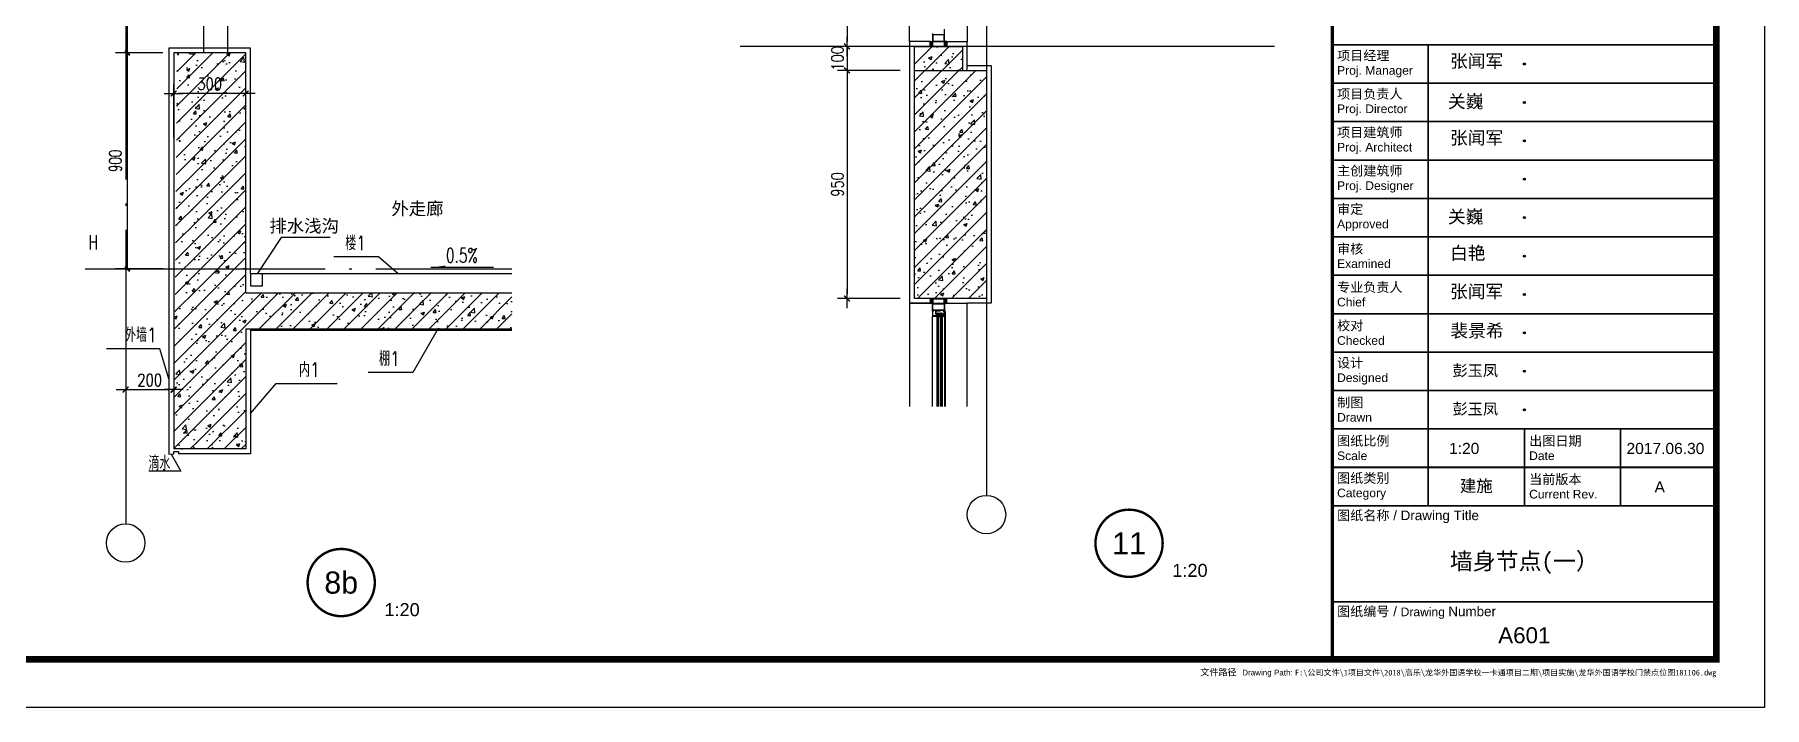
# Model space of a CAD drawing. Extents: x 447078 to 1776277, y 243534 to 519428.
# Drawn here: x 528609 to 535815, y 300939 to 303742 of the extents above; entities that cross this region are included whole.
import ezdxf
from ezdxf.enums import TextEntityAlignment as Align

# ---------------------------------------------------------------- set-up
doc = ezdxf.new("R2010")
doc.units = 0
doc.header["$LTSCALE"] = 1000
doc.header["$MEASUREMENT"] = 0
doc.linetypes.add('$2$CCDID0GLB00001', pattern=[30, 26.5, -1.5, 0.5, -1.5])
doc.linetypes.add('DOTE', pattern=[2.42, 2, -0.2, 0.02, -0.2])
doc.layers.get('Defpoints').update_dxf_attribs({"color": 2, "lineweight": 15})
for name, color, linetype in [('$0$G-ANNO-TEXT', 33, 'Continuous'), ('$2$G-GRID', 1, '$2$CCDID0GLB00001'), ('A-HRAL', 104, 'Continuous'), ('A-SURF', 6, 'Continuous'), ('A-WALL', 140, 'Continuous'), ('A-WALL-HATH', 8, 'Continuous'), ('AXIS_TEXT', 7, 'Continuous'), ('DIM_IDEN', 3, 'Continuous'), ('DIM_SYMB', 3, 'Continuous'), ('DOTE', 10, 'DOTE'), ('G-0-XREF', 2, 'Continuous'), ('G-GRID-DIMS', 123, 'Continuous'), ('PUB_DIM', 3, 'Continuous'), ('PUB_TEXT', 7, 'Continuous'), ('图框CCDI_B0GA1+0.00$0$G-ANNO-TEXT', 33, 'Continuous'), ('图框CCDI_B0GA1+0.00$0$G-BORD', 3, 'Continuous'), ('节点大样$0$ANNO-TEXT', 33, 'Continuous'), ('节点大样$0$ELEV-THIN', 252, 'Continuous')]:
    doc.layers.add(name, color=color, linetype=linetype)
doc.styles.add('$0$CCDI_T_G01', font='')
doc.styles.add('$0$CCDI_T_G03', font='')
doc.styles.add('_TCH_DIM', font='SIMPLEX', dxfattribs={"bigfont": 'GBCBIG'})
doc.styles.add('_TCH_DIM_T3', font='SIMPLEX', dxfattribs={"width": 0.705882, "bigfont": 'GBCBIG'})
doc.styles.add('C-D_T0G_01', font='')
doc.styles.add('CCDI_T_G01', font='')
doc.styles.add('CCDI_T_G02', font='simplex.shx', dxfattribs={"width": 0.8, "bigfont": 'zjdz.shx'})
doc.styles.add('CCDI_T_G02_T3', font='simplex.shx', dxfattribs={"width": 0.8, "bigfont": 'zjdz.shx'})
doc.styles.add('COMPLEX', font='COMPLEX')
doc.styles.get("Standard").update_dxf_attribs({"font": 'simsun.ttc'})
doc.styles.add('图框CCDI_B0GA1+0.00$0$CCDI_T_G01', font='arial.ttf')
doc.styles.add('节点大样$0$CCDI-TOG-02', font='simplex.shx', dxfattribs={"width": 0.8, "bigfont": 'zjdz.shx'})
doc.styles.get('$0$CCDI_T_G01').set_extended_font_data('Arial')
doc.styles.get('$0$CCDI_T_G03').set_extended_font_data('SimHei')
doc.styles.get('C-D_T0G_01').set_extended_font_data('Arial')
doc.styles.get('CCDI_T_G01').set_extended_font_data('Arial')
doc.dimstyles.new('_TCH_ARCH&&20', dxfattribs={"dimtxt": 51, "dimasz": 20, "dimexe": 50, "dimexo": 60, "dimgap": 24.5, "dimtad": 1, "dimdec": 0, "dimzin": 0, "dimdsep": 46, "dimtxsty": '_TCH_DIM_T3', "dimblk": 'ARCHTICK', "dimcen": 0.09, "dimclrt": 7, "dimazin": 2, "dimtfac": 1, "dimtdec": 0, "dimtix": 1, "dimtmove": 2, "dimatfit": 3, "dimfxl": 1, "dimtolj": 1, "dimtzin": 0, "dimarcsym": 0})
doc.dimstyles.new('CCDI_DIMN_20$0', dxfattribs={"dimscale": 0.2, "dimtxt": 250, "dimasz": 100, "dimexe": 200, "dimexo": 300, "dimgap": 75, "dimtad": 1, "dimdec": 0, "dimzin": 0, "dimdsep": 46, "dimtxsty": 'CCDI_T_G02', "dimblk": 'TICK-3', "dimcen": 0, "dimclrd": 256, "dimclre": 256, "dimclrt": 7, "dimazin": 0, "dimtfac": 0.5, "dimtdec": 0, "dimtix": 1, "dimtmove": 2, "dimatfit": 0, "dimldrblk": 'TICK-arow', "dimfxl": 200, "dimtvp": 1, "dimtolj": 1, "dimtzin": 0, "dimlwd": -1, "dimlwe": -1, "dimarcsym": 0})
doc.dimstyles.new('CCDI_DIMN_20$0$TCH&&150', dxfattribs={"dimtxt": 50, "dimasz": 20, "dimexe": 40, "dimexo": 60, "dimgap": 15, "dimtad": 1, "dimdec": 0, "dimzin": 0, "dimdsep": 46, "dimtxsty": 'CCDI_T_G02_T3', "dimblk": 'TICK-3', "dimcen": 0, "dimclrd": 256, "dimclre": 256, "dimclrt": 7, "dimazin": 0, "dimtfac": 0.5, "dimtdec": 0, "dimtix": 1, "dimtmove": 2, "dimatfit": 0, "dimldrblk": 'TICK-arow', "dimfxl": 200, "dimtvp": 1, "dimtolj": 1, "dimtzin": 0, "dimlwd": -1, "dimlwe": -1, "dimarcsym": 0})
pattern_1 = [(45, (-662809.7657, -276474.5073), (0.7954951288, -0.7954951288), []), (315, (-662809.7657, -276474.5073), (-0.7954951288, -0.7954951288), [])]
pattern_2 = [(45, (1077736.84, 330912.904), (-35.355339, 35.355339), []), (50, (1077736.84, 330912.9), (143.452037, -12.550427), [15, -165]), (355, (1077736.84, 330912.9), (-27.750267, 150.438427), [12, -132]), (100.4514, (1077748.8, 330911.86), (115.701876, 137.88791), [12.748038, -140.228422]), (46.1842, (1077736.84, 330952.9), (213.44821, -33.103803), [22.5, -247.5]), (96.6356, (1077754.63, 330950.15), (186.93254, 194.823574), [19.12206, -210.3426]), (351.1842, (1077736.84, 330952.9), (186.93239, 194.82372), [18, -198]), (21, (1077756.84, 330942.9), (119.38141, -80.523778), [15, -165]), (326, (1077756.84, 330942.9), (48.663066, 145.03001), [12, -132]), (71.4514, (1077766.79, 330936.2), (168.044526, 64.5061), [12.748038, -140.228422]), (37.5, (1077736.84, 330912.904), (2.431971, 66.578771), [0, -130.4, 0, -134, 0, -132.5]), (7.5, (1077736.84, 330912.904), (52.6139075, 78.882342), [0, -76.4, 0, -127.4, 0, -50.5]), (327.5, (1077692.24, 330912.904), (106.764487, -4.5109743), [0, -50, 0, -156, 0, -207]), (317.5, (1077672.24, 330912.9), (116.637234, 20.020996), [0, -65, 0, -103.6, 0, -147])]
pattern_3 = [(45, (-662809.7657, -274480.2247), (0.7954951288, -0.7954951288), []), (315, (-662809.7657, -274480.2247), (-0.7954951288, -0.7954951288), [])]

# ---------------------------------------------------------------- blocks, each defined once
blk = doc.blocks.new('_AXISO')
blk.add_circle((0, 0), 0.5)
at = {"layer": 'AXIS_TEXT', "style": 'COMPLEX', "width": 1.041667}
blk.add_attdef('A', text='', height=0.56, dxfattribs=at).set_placement((-0.25, -0.28), (0.25, -0.28), align=Align.FIT)
blk = doc.blocks.new('图框CCDI_B0GA1+0.00')
at = {"layer": '图框CCDI_B0GA1+0.00$0$G-BORD'}
for points in [[(79080, 13400, 1), (79120, 13400, 1)], [(79080, 12600, 1), (79120, 12600, 1)], [(79080, 11800, 1), (79120, 11800, 1)], [(79080, 11000, 1), (79120, 11000, 1)], [(79080, 10200, 1), (79120, 10200, 1)], [(79080, 9400, 1), (79120, 9400, 1)], [(79080, 8600, 1), (79120, 8600, 1)], [(79080, 7800, 1), (79120, 7800, 1)], [(79080, 7000, 1), (79120, 7000, 1)], [(79080, 6200, 1), (79120, 6200, 1)]]:
    blk.add_hatch(color=256, dxfattribs=at).paths.add_polyline_path(points)
blk.add_line((75100, 9600), (75100, 11600), dxfattribs=at)
blk.add_lwpolyline([(0, 59400), (84100, 59400), (84100, 0), (0, 0)], close=True, dxfattribs=at)
at = {"layer": '图框CCDI_B0GA1+0.00$0$G-BORD', "const_width": 140}
blk.add_lwpolyline([(3300, 58400), (83100, 58400), (83100, 1000), (3300, 1000)], close=True, dxfattribs=at)
at = {"layer": '图框CCDI_B0GA1+0.00$0$G-BORD'}
for points, const_width in [([(75100, 1000), (75100, 58400)], 70), ([(75100, 13800), (83100, 13800)], 35), ([(77100, 4200), (77100, 13800)], 35), ([(75100, 13000), (83100, 13000)], 35), ([(75100, 12200), (83100, 12200)], 35), ([(75100, 11400), (83100, 11400)], 35), ([(75100, 10600), (83100, 10600)], 35), ([(75100, 9800), (83100, 9800)], 35), ([(75100, 9000), (83100, 9000)], 35), ([(75100, 8200), (83100, 8200)], 35), ([(75100, 7400), (83100, 7400)], 35), ([(75100, 6600), (83100, 6600)], 35), ([(75100, 5800), (83100, 5800)], 35), ([(79100, 4200), (79100, 5800)], 35), ([(81100, 4200), (81100, 5800)], 35), ([(75100, 5000), (83100, 5000)], 35), ([(75100, 4200), (83100, 4200)], 35), ([(75100, 2200), (83100, 2200)], 35)]:
    blk.add_lwpolyline(points, dxfattribs=dict(at, const_width=const_width))
for centre in [(79100, 13400), (79100, 12600), (79100, 11800), (79100, 11000), (79100, 10200), (79100, 9400), (79100, 8600), (79100, 7800), (79100, 7000), (79100, 6200)]:
    blk.add_circle(centre, 20, dxfattribs=at)
at = {"layer": '图框CCDI_B0GA1+0.00$0$G-ANNO-TEXT', "style": '图框CCDI_B0GA1+0.00$0$CCDI_T_G01'}
for s, height, p in [('张闻军', 270.6, (77552, 13327)), ('关巍', 270.6, (77509, 12484)), ('张闻军', 270.6, (77552, 11727)), ('关巍', 270.6, (77509, 10084)), ('白艳', 270.6, (77552, 9327)), ('张闻军', 270.6, (77552, 8527)), ('裴景希', 270.6, (77561, 7710)), ('2017.06.30', 232, (81228, 5277)), ('A', 232, (81812, 4477))]:
    blk.add_text(s, height=height, dxfattribs=at).set_placement(p)
at = {"layer": '图框CCDI_B0GA1+0.00$0$G-ANNO-TEXT', "char_height": 200, "width": 1900, "attachment_point": 4, "line_spacing_factor": 0.96, "style": '图框CCDI_B0GA1+0.00$0$CCDI_T_G01'}
for s, insert in [('{\\fSimSun|b0|i0|c134|p54;项目经理\\P\\fArial|b0|i0|c0|p39;\\H0.9x;Proj. Manager}', (75200, 13400)), ('{\\fSimSun|b0|i0|c134|p54;项目负责人\\P\\fArial|b0|i0|c0|p39;\\H0.9x;Proj. Director}', (75200, 12600)), ('{\\fSimSun|b0|i0|c134|p54;项目建筑师\\P\\fArial|b0|i0|c0|p39;\\H0.9x;Proj. Architect}', (75200, 11800)), ('{\\fSimSun|b0|i0|c134|p54;主创建筑师\\P\\fArial|b0|i0|c0|p39;\\H0.9x;Proj. Designer}', (75200, 11000)), ('{\\fSimSun|b0|i0|c134|p54;审定\\P\\fArial|b0|i0|c0|p39;\\H0.9x;Approved}', (75200, 10200)), ('{\\fSimSun|b0|i0|c134|p54;审核\\P\\fArial|b0|i0|c0|p39;\\H0.9x;Examined}', (75200, 9400)), ('{\\fSimSun|b0|i0|c134|p54;专业负责人\\P\\fArial|b0|i0|c0|p39;\\H0.9x;Chief}', (75200, 8600)), ('{\\fSimSun|b0|i0|c134|p54;校对\\P\\fArial|b0|i0|c0|p39;\\H0.9x;Checked}', (75200, 7800)), ('{\\fSimSun|b0|i0|c134|p54;设计\\P\\fArial|b0|i0|c0|p39;\\H0.9x;Designed}', (75200, 7000)), ('{\\fSimSun|b0|i0|c134|p54;制图\\P\\fArial|b0|i0|c0|p39;\\H0.9x;Drawn}', (75200, 6200)), ('{\\fSimSun|b0|i0|c134|p54;图纸比例\\P\\fArial|b0|i0|c0|p39;\\H0.9x;Scale}', (75200, 5400)), ('{\\fSimSun|b0|i0|c134|p54;出图日期\\P\\fArial|b0|i0|c0|p39;\\H0.9x;Date}', (79200, 5400)), ('{\\fSimSun|b0|i0|c134|p6;图纸类别\\P\\fArial|b0|i0|c0|p34;\\H0.9x;Category}', (75200, 4600)), ('{\\fSimSun|b0|i0|c134|p6;当前版本\\P\\fArial|b0|i0|c0|p34;\\H0.9x;Current Rev.}', (79200, 4600))]:
    blk.add_mtext(s, dxfattribs=dict(at, insert=insert))
at = {"layer": '图框CCDI_B0GA1+0.00$0$G-ANNO-TEXT', "style": '图框CCDI_B0GA1+0.00$0$CCDI_T_G01'}
for s, insert, char_height, width, attachment_point in [('{\\fSimSun|b0|i0|c134|p2;建施}', (78100, 4600), 250, 2000, 5), ('{\\fSimSun|b0|i0|c134|p54;图纸名称} / Drawing Title', (75200, 4100), 200, 6902.13, 1), ('{\\fSimSun|b0|i0|c134|p6;图纸编号} / {\\H0.9x;Drawing }Number', (75200, 2100), 200, 6902.13, 1), ('{\\fSimSun|b0|i0|c134|p6;\\H0.9x;文件路径}  {\\H0.8x;Drawing Path: \\fSimHei|b0|i0|c134|p2;F:\\公司文件\\1项目文件\\2018\\高乐\\龙华外国语学校一卡通项目二期\\项目实施\\龙华外国语学校门禁点位图181106.dwg}', (83100, 800), 150, 39400, 3)]:
    blk.add_mtext(s, dxfattribs=dict(at, insert=insert, char_height=char_height, width=width, attachment_point=attachment_point))
blk = doc.blocks.new('TICK-3')
blk.add_line((2, 0), (-2, 0))
at = {"const_width": 0.3}
blk.add_lwpolyline([(0.6, 0.6), (-0.6, -0.6)], dxfattribs=at)
blk = doc.blocks.new('*D3670')
at = {"layer": 'Defpoints', "color": 0}
for p in [(532274.3, 303692.5), (531993.4, 303592.5), (532274.3, 303592.5)]:
    blk.add_point(p, dxfattribs=at)
at = {"layer": 'PUB_DIM'}
for p, q in [((531993.4, 303712.5), (531993.4, 303732.5)), ((532214.3, 303692.5), (531953.4, 303692.5)), ((531993.4, 303692.5), (531993.4, 303592.5)), ((532214.3, 303592.5), (531953.4, 303592.5)), ((531993.4, 303572.5), (531993.4, 303552.5))]:
    blk.add_line(p, q, dxfattribs=at)
at = {"layer": 'PUB_DIM', "xscale": 20, "yscale": 20, "zscale": 20}
for p, rotation in [((531993.4, 303692.5), 270), ((531993.4, 303592.5), 90)]:
    blk.add_blockref('TICK-3', p, dxfattribs=dict(at, rotation=rotation))
at = {"layer": 'PUB_DIM', "color": 7, "insert": (531953.4, 303642.5), "char_height": 50, "attachment_point": 5, "rotation": 90, "style": 'CCDI_T_G02'}
blk.add_mtext('\\A1;100', dxfattribs=at)
blk = doc.blocks.new('TICK-arow')
blk.add_line((-1, 0), (0, 0))
blk.add_lwpolyline([(0, 0, 0, 1, 0), (-3, 0, 0, 0, 0)], format="xyseb")
blk = doc.blocks.new('*D3671')
at = {"layer": 'Defpoints', "color": 0}
for p in [(532274.3, 303592.5), (531993.4, 302642.5), (532274.3, 302642.5)]:
    blk.add_point(p, dxfattribs=at)
at = {"layer": 'PUB_DIM'}
for p, q in [((532214.3, 303592.5), (531953.4, 303592.5)), ((531993.4, 303572.5), (531993.4, 302662.5)), ((532214.3, 302642.5), (531953.4, 302642.5))]:
    blk.add_line(p, q, dxfattribs=at)
at = {"layer": 'PUB_DIM', "xscale": 20, "yscale": 20, "zscale": 20}
for p, rotation in [((531993.4, 303592.5), 90), ((531993.4, 302642.5), 270)]:
    blk.add_blockref('TICK-3', p, dxfattribs=dict(at, rotation=rotation))
at = {"layer": 'PUB_DIM', "color": 7, "insert": (531953.4, 303117.5), "char_height": 50, "attachment_point": 5, "rotation": 90, "style": 'CCDI_T_G02'}
blk.add_mtext('\\A1;950', dxfattribs=at)
blk = doc.blocks.new('*D3688')
at = {"layer": 'Defpoints', "color": 0}
for p in [(532274.3, 305992.5), (531993.4, 303692.5), (532274.3, 303692.5)]:
    blk.add_point(p, dxfattribs=at)
at = {"layer": 'PUB_DIM'}
for p, q in [((532214.3, 305992.5), (531953.4, 305992.5)), ((531993.4, 305972.5), (531993.4, 303712.5)), ((532214.3, 303692.5), (531953.4, 303692.5))]:
    blk.add_line(p, q, dxfattribs=at)
at = {"layer": 'PUB_DIM', "xscale": 20, "yscale": 20, "zscale": 20}
for p, rotation in [((531993.4, 305992.5), 90), ((531993.4, 303692.5), 270)]:
    blk.add_blockref('TICK-3', p, dxfattribs=dict(at, rotation=rotation))
at = {"layer": 'PUB_DIM', "color": 7, "insert": (531953.4, 304842.5), "char_height": 50, "attachment_point": 5, "rotation": 90, "style": 'CCDI_T_G02'}
blk.add_mtext('\\A1;2300', dxfattribs=at)
blk = doc.blocks.new('*D3674')
at = {"layer": 'Defpoints', "color": 0}
for p in [(529188.8, 303496.3), (529188.8, 303253.5), (529488.8, 303253.5)]:
    blk.add_point(p, dxfattribs=at)
at = {"layer": 'PUB_DIM'}
for p, q in [((529188.8, 303313.5), (529188.8, 303536.3)), ((529468.8, 303496.3), (529208.8, 303496.3)), ((529488.8, 303313.5), (529488.8, 303536.3))]:
    blk.add_line(p, q, dxfattribs=at)
at = {"layer": 'PUB_DIM', "xscale": 20, "yscale": 20, "zscale": 20, "rotation": 180}
blk.add_blockref('TICK-3', (529188.8, 303496.3), dxfattribs=at)
at = {"layer": 'PUB_DIM', "xscale": 20, "yscale": 20, "zscale": 20}
blk.add_blockref('TICK-3', (529488.8, 303496.3), dxfattribs=at)
at = {"layer": 'PUB_DIM', "color": 7, "insert": (529338.8, 303536.3), "char_height": 50, "attachment_point": 5, "style": 'CCDI_T_G02'}
blk.add_mtext('\\A1;300', dxfattribs=at)
blk = doc.blocks.new('*D4937')
at = {"layer": 'Defpoints', "color": 0}
for p in [(528988.8, 302515.7), (529188.8, 302515.7), (529188.8, 302262.9)]:
    blk.add_point(p, dxfattribs=at)
at = {"layer": 'PUB_DIM'}
for p, q in [((528988.8, 302455.7), (528988.8, 302222.9)), ((529188.8, 302455.7), (529188.8, 302222.9)), ((529008.8, 302262.9), (529168.8, 302262.9))]:
    blk.add_line(p, q, dxfattribs=at)
at = {"layer": 'PUB_DIM', "xscale": 20, "yscale": 20, "zscale": 20, "rotation": 180}
blk.add_blockref('TICK-3', (528988.8, 302262.9), dxfattribs=at)
at = {"layer": 'PUB_DIM', "xscale": 20, "yscale": 20, "zscale": 20}
blk.add_blockref('TICK-3', (529188.8, 302262.9), dxfattribs=at)
at = {"layer": 'PUB_DIM', "color": 7, "insert": (529088.8, 302302.9), "char_height": 50, "attachment_point": 5, "style": 'CCDI_T_G02_T3'}
blk.add_mtext('\\A1;200', dxfattribs=at)
blk = doc.blocks.new('_ArchTick')
at = {"color": 0, "linetype": 'ByBlock', "const_width": 0.4}
blk.add_lwpolyline([(-0.5, -0.5), (0.5, 0.5)], dxfattribs=at)
blk = doc.blocks.new('*D4938')
at = {"layer": 'Defpoints', "color": 0}
for p in [(528996, 303665.7), (529203.2, 303665.7), (529203.2, 302765.7)]:
    blk.add_point(p, dxfattribs=at)
at = {"layer": 'PUB_DIM', "color": 0, "lineweight": -2}
for p, q in [((529143.2, 303665.7), (528946, 303665.7)), ((528996, 302765.7), (528996, 303665.7)), ((529143.2, 302765.7), (528946, 302765.7))]:
    blk.add_line(p, q, dxfattribs=at)
at = {"layer": 'PUB_DIM', "color": 0, "lineweight": -2, "xscale": 20, "yscale": 20, "zscale": 20}
for p, rotation in [((528996, 303665.7), 90), ((528996, 302765.7), 270)]:
    blk.add_blockref('_ArchTick', p, dxfattribs=dict(at, rotation=rotation))
at = {"layer": 'PUB_DIM', "color": 7, "insert": (528946, 303215.7), "char_height": 51, "attachment_point": 5, "rotation": 90, "style": '_TCH_DIM_T3'}
blk.add_mtext('\\A1;900', dxfattribs=at)
blk = doc.blocks.new('*D4939')
at = {"layer": 'Defpoints', "color": 0}
for p in [(528996, 304065.7), (529203.2, 304065.7), (529203.2, 303665.7)]:
    blk.add_point(p, dxfattribs=at)
at = {"layer": 'PUB_DIM', "color": 0, "lineweight": -2}
for p, q in [((529143.2, 304065.7), (528946, 304065.7)), ((528996, 303665.7), (528996, 304065.7)), ((529143.2, 303665.7), (528946, 303665.7))]:
    blk.add_line(p, q, dxfattribs=at)
at = {"layer": 'PUB_DIM', "color": 0, "lineweight": -2, "xscale": 20, "yscale": 20, "zscale": 20}
for p, rotation in [((528996, 304065.7), 90), ((528996, 303665.7), 270)]:
    blk.add_blockref('_ArchTick', p, dxfattribs=dict(at, rotation=rotation))
at = {"layer": 'PUB_DIM', "color": 7, "insert": (528946, 303865.7), "char_height": 51, "attachment_point": 5, "rotation": 90, "style": '_TCH_DIM_T3'}
blk.add_mtext('\\A1;400', dxfattribs=at)

msp = doc.modelspace()

# ---------------------------------------------------------------- hatches: boundary and pattern name
at = {"layer": 'A-WALL-HATH'}
h = msp.add_hatch(dxfattribs=at)
h.set_pattern_fill('钢筋混凝土', color=256, scale=20)
h.set_pattern_definition(pattern_2)
h.paths.add_polyline_path([(532474.3, 303592.5), (532474.3, 303692.5), (532274.3, 303692.5), (532274.3, 303592.5)])
h = msp.add_hatch(dxfattribs=at)
h.set_pattern_fill('钢筋混凝土', color=256, scale=20)
h.set_pattern_definition([(45, (1077736.84, 329782.957), (-35.355339, 35.355339), []), (50, (1077736.84, 329782.96), (143.452037, -12.550427), [15, -165]), (355, (1077736.84, 329782.96), (-27.750267, 150.438427), [12, -132]), (100.4514, (1077748.8, 329781.91), (115.701876, 137.88791), [12.748038, -140.228422]), (46.1842, (1077736.84, 329822.96), (213.44821, -33.1038), [22.5, -247.5]), (96.6356, (1077754.63, 329820.2), (186.93254, 194.823574), [19.12206, -210.3426]), (351.1842, (1077736.84, 329822.96), (186.93239, 194.82372), [18, -198]), (21, (1077756.84, 329812.96), (119.38141, -80.523778), [15, -165]), (326, (1077756.84, 329812.96), (48.663066, 145.03001), [12, -132]), (71.4514, (1077766.79, 329806.25), (168.044526, 64.5061), [12.748038, -140.228422]), (37.5, (1077736.84, 329782.957), (2.431971, 66.578771), [0, -130.4, 0, -134, 0, -132.5]), (7.5, (1077736.84, 329782.96), (52.6139075, 78.882342), [0, -76.4, 0, -127.4, 0, -50.5]), (327.5, (1077692.24, 329782.957), (106.764487, -4.5109743), [0, -50, 0, -156, 0, -207]), (317.5, (1077672.24, 329782.96), (116.637234, 20.020996), [0, -65, 0, -103.6, 0, -147])])
edge = h.paths.add_edge_path()
edge.add_line((532274.3, 302892.5), (532274.3, 303592.5))
edge.add_line((532274.3, 303592.5), (532574.3, 303592.5))
edge.add_line((532574.3, 303592.5), (532574.3, 302642.5))
edge.add_line((532574.3, 302642.5), (532474.3, 302642.5))
edge.add_line((532474.3, 302642.5), (532274.3, 302642.5))
edge.add_line((532274.3, 302642.5), (532274.3, 303592.5))
at = {"layer": 'DIM_SYMB'}
msp.add_hatch(color=256, dxfattribs=at).paths.add_polyline_path([(530260.3, 302771.4), (530320.3, 302771.4), (530320.3, 302779.4)])
at = {"layer": 'G-0-XREF', "ltscale": 5}
h = msp.add_hatch(dxfattribs=at)
h.set_pattern_fill('钢筋混凝土', color=8, scale=20)
h.set_pattern_definition(pattern_2)
h.paths.add_polyline_path([(529288.8, 303665.7), (529203.2, 303665.7), (529188.8, 302015.7), (529288.8, 302015.7)])
h = msp.add_hatch(dxfattribs=at)
h.set_pattern_fill('钢筋混凝土', color=8, scale=20)
h.set_pattern_definition(pattern_2)
h.paths.add_polyline_path([(529488.8, 303665.7), (529488.8, 302765.7), (529288.8, 302765.7), (529288.8, 303665.7)])
h.paths.add_polyline_path([(529288.8, 302765.7), (529288.8, 302865.7)], flags=16)
h.paths.add_polyline_path([(529288.8, 302765.7), (529288.8, 302015.7)], flags=17)
h.paths.add_polyline_path([(530597.7, 302665.7), (530597.7, 302515.7), (529488.8, 302515.7), (529488.8, 302015.7), (529288.8, 302015.7), (529288.8, 302765.7), (529488.8, 302765.7), (529488.8, 302665.7)])
at = {"layer": '节点大样$0$ELEV-THIN'}
h = msp.add_hatch(dxfattribs=at)
h.set_pattern_fill('ANSI37', color=256, scale=9, angle=90, style=0)
h.set_pattern_definition(pattern_3)
h.paths.add_polyline_path([(532349.3, 303692.5), (532339.3, 303692.5), (532339.3, 303712.5), (532349.3, 303712.5)])
h = msp.add_hatch(dxfattribs=at)
h.set_pattern_fill('ANSI37', color=256, scale=9, angle=90, style=0)
h.set_pattern_definition(pattern_3)
h.paths.add_polyline_path([(532399.3, 303692.5), (532399.3, 303712.5), (532409.3, 303712.5), (532409.3, 303692.5)])
h = msp.add_hatch(dxfattribs=at)
h.set_pattern_fill('ANSI37', color=256, scale=9, angle=90, style=0)
h.set_pattern_definition(pattern_1)
h.paths.add_polyline_path([(532349.3, 302642.5), (532339.3, 302642.5), (532339.3, 302622.5), (532349.3, 302622.5)])
h = msp.add_hatch(dxfattribs=at)
h.set_pattern_fill('ANSI37', color=256, scale=9, angle=90, style=0)
h.set_pattern_definition(pattern_1)
h.paths.add_polyline_path([(532399.3, 302642.5), (532399.3, 302622.5), (532409.3, 302622.5), (532409.3, 302642.5)])
h = msp.add_hatch(dxfattribs=at)
h.set_pattern_fill('ANSI37', color=256, scale=9, angle=90, style=0)
h.set_pattern_definition([(135, (-782051.2713, -282718.4939), (-0.7954951288, -0.7954951288), []), (225, (-782051.2713, -282718.4939), (0.7954951288, -0.7954951288), [])])
edge = h.paths.add_edge_path()
edge.add_line((532364.3, 302569.9), (532364.3, 302571.6))
edge.add_ellipse((532363.8, 302571.6), major_axis=(0.354, 0.354), ratio=1, start_angle=315, end_angle=328.75416)
edge.add_line((532364.3, 302571.8), (532364.3, 302571.8))
edge.add_ellipse((532364.8, 302571.9), major_axis=(-0.354, 0.354), ratio=1, start_angle=58.75416, end_angle=135)
edge.add_line((532364.8, 302571.4), (532368.3, 302571.4))
edge.add_ellipse((532368.3, 302571.9), major_axis=(-0.354, 0.354), ratio=1, start_angle=135, end_angle=225)
edge.add_line((532368.8, 302571.9), (532368.8, 302569.9))
edge.add_line((532368.8, 302569.9), (532364.3, 302569.9))
edge = h.paths.add_edge_path()
edge.add_ellipse((532363.8, 302569.9), major_axis=(-0.354, 0.354), ratio=1, start_angle=135, end_angle=225)
edge.add_line((532364.3, 302569.9), (532364.3, 302569.9))
edge.add_line((532364.3, 302569.9), (532368.8, 302569.9))
edge.add_line((532368.8, 302569.9), (532368.8, 302566))
edge.add_ellipse((532362.5, 302562.1), major_axis=(-5.2, 5.2), ratio=1, start_angle=256.55658, end_angle=305.07798)
h = msp.add_hatch(dxfattribs=at)
h.set_pattern_fill('HEX', color=256, scale=3, angle=-180, style=0)
h.set_pattern_definition([(180, (-782051.27133, -282718.4939), (-2e-16, -0.649519053), [0.375, -0.75]), (300, (-782051.27133, -282718.4939), (0.56250000014, 0.3247595265), [0.375, -0.75]), (240, (-782051.64633, -282718.4939), (0.56250000014, -0.3247595265), [0.375, -0.75])])
edge = h.paths.add_edge_path()
edge.add_line((532364.3, 302571.9), (532364.3, 302575.9))
edge.add_ellipse((532364.8, 302575.9), major_axis=(-0.354, 0.354), ratio=1, start_angle=-45, end_angle=45, ccw=False)
edge.add_line((532364.8, 302576.4), (532368.3, 302576.4))
edge.add_ellipse((532368.3, 302575.9), major_axis=(0.354, 0.354), ratio=1, start_angle=315, end_angle=405, ccw=False)
edge.add_line((532368.8, 302575.9), (532368.8, 302571.9))
edge.add_ellipse((532368.3, 302571.9), major_axis=(-0.354, 0.354), ratio=1, start_angle=135, end_angle=225, ccw=False)
edge.add_line((532368.3, 302571.4), (532364.8, 302571.4))
edge.add_ellipse((532364.8, 302571.9), major_axis=(0.354, 0.354), ratio=1, start_angle=135, end_angle=225, ccw=False)
h = msp.add_hatch(dxfattribs=at)
h.set_pattern_fill('ANSI37', color=256, scale=9, angle=90, style=0)
h.set_pattern_definition([(45, (-740867.6302, -282721.4939), (0.7954951288, -0.7954951288), []), (315, (-740867.6302, -282721.4939), (-0.7954951288, -0.7954951288), [])])
h.paths.add_polyline_path([(532374.8, 302573.7), (532374.8, 302580.4), (532383.8, 302580.4), (532383.8, 302573.7)])
h = msp.add_hatch(dxfattribs=at)
h.set_pattern_fill('HEX', color=256, scale=3, angle=-180, style=0)
h.set_pattern_definition([(360, (-740867.6302, -282721.4939), (-1e-17, -0.649519053), [0.375, -0.75]), (240, (-740867.6302, -282721.4939), (-0.56250000014, 0.3247595265), [0.375, -0.75]), (300, (-740867.2552, -282721.4939), (-0.56250000014, -0.3247595265), [0.375, -0.75])])
edge = h.paths.add_edge_path()
edge.add_ellipse((532383.3, 302567), major_axis=(-0.0707, 0.0707), ratio=1, start_angle=135, end_angle=225, ccw=False)
edge.add_line((532383.3, 302566.9), (532375.3, 302566.9))
edge.add_ellipse((532375.3, 302567), major_axis=(-0.0707, 0.0707), ratio=1, start_angle=45, end_angle=135, ccw=False)
edge.add_line((532375.2, 302567), (532375.2, 302573.2))
edge.add_ellipse((532375.3, 302573.2), major_axis=(-0.0707, 0.0707), ratio=1, start_angle=-45, end_angle=45, ccw=False)
edge.add_line((532375.3, 302573.3), (532383.3, 302573.3))
edge.add_ellipse((532383.3, 302573.2), major_axis=(0.0707, 0.0707), ratio=1, start_angle=315, end_angle=405, ccw=False)
edge.add_line((532383.4, 302573.2), (532383.4, 302567))
h = msp.add_hatch(dxfattribs=at)
h.set_pattern_fill('HEX', color=256, scale=3, angle=-180, style=0)
h.set_pattern_definition([(6e-14, (-746894.1795, -333716.1624), (2e-16, -0.649519053), [0.375, -0.75]), (240, (-746894.1795, -333716.1624), (-0.56250000014, 0.3247595265), [0.375, -0.75]), (300, (-746893.8045, -333716.1624), (-0.56250000014, -0.3247595265), [0.375, -0.75])])
edge = h.paths.add_edge_path()
edge.add_ellipse((532390.3, 302575.9), major_axis=(-0.354, 0.354), ratio=1, start_angle=-45, end_angle=45)
edge.add_line((532389.8, 302575.9), (532389.8, 302571.9))
edge.add_ellipse((532390.3, 302571.9), major_axis=(-0.354, 0.354), ratio=1, start_angle=45, end_angle=135)
edge.add_line((532390.3, 302571.4), (532395.8, 302571.4))
edge.add_line((532395.8, 302571.4), (532395.8, 302571.6))
edge.add_ellipse((532396.3, 302571.6), major_axis=(0.354, 0.354), ratio=1, start_angle=-45, end_angle=135, ccw=False)
edge.add_line((532396.8, 302571.6), (532396.8, 302571.4))
edge.add_line((532396.8, 302571.4), (532396.9, 302571.4))
edge.add_ellipse((532396.9, 302571.9), major_axis=(-0.354, 0.354), ratio=1, start_angle=135, end_angle=225)
edge.add_line((532397.4, 302571.9), (532397.4, 302575.7))
edge.add_line((532397.4, 302575.7), (532396.8, 302575.7))
edge.add_line((532396.8, 302575.7), (532396.8, 302575))
edge.add_ellipse((532396.3, 302575), major_axis=(-0.354, 0.354), ratio=1, start_angle=45, end_angle=225, ccw=False)
edge.add_line((532395.8, 302575), (532395.8, 302576.4))
edge.add_line((532395.8, 302576.4), (532390.3, 302576.4))

# ---------------------------------------------------------------- linework, layer by layer
at = {"layer": '$2$G-GRID', "ltscale": 0.05}
msp.add_line((532574.3, 307875.8), (532574.3, 302054.4), dxfattribs=at)
msp.add_lwpolyline([(533773.9, 303692.5), (531548.6, 303692.5)], dxfattribs=at)
at = {"layer": 'A-HRAL'}
for p, q in [((529313.8, 303665.7), (529313.8, 304065.7)), ((529413.8, 303665.7), (529413.8, 304065.7))]:
    msp.add_line(p, q, dxfattribs=at)
at = {"layer": 'A-SURF'}
for p, q in [((532339.3, 303712.5), (532254.3, 303712.5)), ((532399.3, 303712.5), (532494.3, 303712.5)), ((529508.8, 303685.7), (529168.8, 303685.7)), ((529508.8, 302745.7), (529508.8, 303685.7)), ((530597.7, 302745.7), (529508.8, 302745.7)), ((532339.3, 302622.5), (532254.3, 302622.5)), ((532399.3, 302622.5), (532494.3, 302622.5)), ((529508.8, 302510.7), (530597.7, 302510.7)), ((529508.8, 302510.7), (529508.8, 301995.7)), ((529508.8, 301995.7), (529208.8, 301995.7))]:
    msp.add_line(p, q, dxfattribs=at)
for points in [[(532254.3, 303712.5), (532254.3, 302622.5), (532494.3, 302622.5)], [(532494.3, 303592.5), (532494.3, 303712.5)], [(529168.8, 303685.7), (529168.8, 302685.7), (529168.8, 302685.7), (529168.8, 302495.7), (529168.8, 302495.7), (529168.8, 301993.4)], [(532494.3, 303612.5), (532594.3, 303612.5), (532594.3, 302622.5), (532494.3, 302622.5)], [(529508.8, 302745.7), (529508.8, 302695.7), (529558.8, 302695.7), (529558.8, 302745.7)], [(529168.8, 301993.4), (529188.8, 301995.7), (529188.8, 302005.7), (529208.8, 302005.7), (529208.8, 301995.7)]]:
    msp.add_lwpolyline(points, dxfattribs=at)
at = {"layer": 'A-WALL'}
for p, q in [((529188.8, 303665.7), (529188.8, 302665.7)), ((529488.8, 303665.7), (529188.8, 303665.7)), ((529488.8, 302665.7), (529488.8, 303665.7)), ((532474.3, 303692.5), (532274.3, 303692.5)), ((529488.8, 302665.7), (530597.7, 302665.7)), ((532474.3, 302642.5), (532274.3, 302642.5)), ((532474.3, 302642.5), (532274.3, 302642.5)), ((529188.8, 302515.7), (529188.8, 302015.7)), ((529488.8, 302515.7), (530597.7, 302515.7)), ((529488.8, 302515.7), (529488.8, 302015.7)), ((529488.8, 302015.7), (529188.8, 302015.7))]:
    msp.add_line(p, q, dxfattribs=at)
for points in [[(532274.3, 303592.5), (532274.3, 303692.5), (532474.3, 303692.5), (532474.3, 303592.5)], [(532274.3, 302892.5), (532274.3, 303592.5), (532574.3, 303592.5), (532574.3, 302642.5), (532474.3, 302642.5), (532474.3, 302642.5), (532274.3, 302642.5), (532274.3, 303592.5)], [(529188.8, 302665.7), (529188.8, 302665.7), (529188.8, 302515.7), (529188.8, 302515.7)]]:
    msp.add_lwpolyline(points, dxfattribs=at)
at = {"layer": 'DIM_IDEN', "const_width": 10}
for points in [[(533308.3, 301622.9, 1), (533028.3, 301622.9, 1)], [(530026.5, 301459.3, 1), (529746.5, 301459.3, 1)]]:
    msp.add_lwpolyline(points, format="xyb", close=True, dxfattribs=at)
at = {"layer": 'DIM_SYMB'}
msp.add_lwpolyline([(530521.2, 302771.4), (530260.3, 302771.4)], dxfattribs=at)
at = {"layer": 'DOTE', "color": 1, "ltscale": 0.5}
for p, q in [((528988.8, 304137.8), (528988.8, 301935.9)), ((528820.2, 302765.7), (530597.7, 302765.7))]:
    msp.add_line(p, q, dxfattribs=at)
at = {"layer": 'G-0-XREF', "ltscale": 5}
for p, q in [((532254.3, 303712.5), (532254.3, 305542.5)), ((532494.3, 305542.5), (532494.3, 303712.5)), ((532254.3, 302622.5), (532254.3, 302192.5)), ((532494.3, 302192.5), (532494.3, 302622.5))]:
    msp.add_line(p, q, dxfattribs=at)
at = {"layer": 'G-GRID-DIMS'}
for p, q in [((532574.3, 302063.2), (532574.3, 301822.5)), ((528988.8, 301944.7), (528988.8, 301704.1))]:
    msp.add_line(p, q, dxfattribs=at)
at = {"layer": '节点大样$0$ANNO-TEXT'}
for points in [[(529840.9, 302896.5), (529636.4, 302896.5), (529536.1, 302745.7)], [(530124.1, 302745.7), (530041.7, 302815.9), (529856.3, 302815.9)], [(530285.7, 302510.7), (530184.3, 302334.5), (529998.9, 302334.5)], [(529168.8, 302307.3), (529131.1, 302433.1), (528908.3, 302433.1)], [(529508.8, 302162.8), (529616, 302288.6), (529869.3, 302288.6)], [(529178.8, 301994.6), (529218.9, 301923.3), (529085.1, 301923.3)]]:
    msp.add_lwpolyline(points, dxfattribs=at)
at = {"layer": '节点大样$0$ELEV-THIN'}
for p, q in [((532349.3, 303746), (532349.3, 303717.5)), ((532349.3, 303735), (532349.3, 303692.5)), ((532350.7, 303693.9), (532350.7, 303713.5)), ((532350.7, 303713.5), (532397.9, 303713.5)), ((532397.9, 303713.5), (532397.9, 303693.9)), ((532399.3, 303717.5), (532399.3, 303765)), ((532399.3, 303692.5), (532399.3, 303765)), ((532349.3, 303692.5), (532399.3, 303692.5)), ((532350.7, 303693.9), (532397.9, 303693.9)), ((532349.3, 302600), (532349.3, 302642.5)), ((532349.3, 302642.5), (532399.3, 302642.5)), ((532350.7, 302641.1), (532350.7, 302621.5)), ((532350.7, 302641.1), (532397.9, 302641.1)), ((532397.9, 302621.5), (532397.9, 302641.1)), ((532399.3, 302642.5), (532399.3, 302570)), ((532349.3, 302589), (532349.3, 302617.5)), ((532351.1, 302589), (532349.3, 302589)), ((532349.8, 302192.5), (532349.8, 302569.4)), ((532350.7, 302621.5), (532397.9, 302621.5)), ((532351.9, 302589.7), (532351.1, 302589)), ((532351.4, 302591.7), (532352, 302590.7)), ((532397, 302592.5), (532351.8, 302592.5)), ((532369.8, 302581.4), (532368.8, 302580.4)), ((532368.8, 302192.5), (532368.8, 302580.4)), ((532369.8, 302192.5), (532369.8, 302581.4)), ((532373.8, 302581.4), (532369.8, 302581.4)), ((532373.8, 302581.4), (532373.8, 302192.5)), ((532374.8, 302580.4), (532374.8, 302192.5)), ((532383.8, 302580.4), (532374.8, 302580.4)), ((532384.8, 302581.4), (532383.8, 302580.4)), ((532383.8, 302192.5), (532383.8, 302580.4)), ((532384.8, 302581.4), (532384.8, 302192.5)), ((532388.8, 302581.4), (532384.8, 302581.4)), ((532388.8, 302192.5), (532388.8, 302581.4)), ((532389.8, 302580.4), (532388.8, 302581.4)), ((532389.8, 302580.4), (532389.8, 302192.5)), ((532394.9, 302589.9), (532397.2, 302590.8)), ((532397.4, 302589), (532395.1, 302589)), ((532395.8, 302574.7), (532395.8, 302576.1)), ((532395.8, 302570), (532395.8, 302571.3)), ((532396.3, 302576.6), (532397.7, 302576.6)), ((532398.8, 302569.5), (532396.3, 302569.5)), ((532398, 302575.4), (532396.8, 302575.4)), ((532396.8, 302575.4), (532396.8, 302574.7)), ((532396.8, 302571.3), (532396.8, 302570.7)), ((532396.8, 302570.7), (532398, 302570.7)), ((532397.5, 302591.3), (532397.5, 302592)), ((532397.9, 302576.8), (532397.9, 302588.5)), ((532398, 302570.7), (532398, 302575.4)), ((532399.3, 302617.5), (532399.3, 302570)), ((532399.3, 302588.5), (532399.3, 302192.5)), ((532404.3, 302588.5), (532399.3, 302588.5)), ((532404.3, 302192.5), (532404.3, 302588.5))]:
    msp.add_line(p, q, dxfattribs=at)
for points in [[(532349.3, 303692.5), (532339.3, 303692.5), (532339.3, 303712.5), (532349.3, 303712.5)], [(532409.3, 303712.5), (532399.3, 303712.5)], [(532409.3, 303712.5), (532409.3, 303692.5)], [(532409.3, 303692.5), (532397.9, 303692.5)], [(532349.3, 302642.5), (532339.3, 302642.5), (532339.3, 302622.5), (532349.3, 302622.5)], [(532409.3, 302642.5), (532397.9, 302642.5)], [(532409.3, 302622.5), (532409.3, 302642.5)], [(532374.8, 302580.4), (532373.8, 302581.4)], [(532409.3, 302622.5), (532399.3, 302622.5)]]:
    msp.add_lwpolyline(points, dxfattribs=at)
for points in [[(532350.7, 303714.9), (532397.9, 303714.9), (532397.9, 303740.6, 0.414214), (532397.4, 303741.1), (532351.2, 303741.1, 0.414214), (532350.7, 303740.6)], [(532364.3, 302570.7, 0.414214), (532364.1, 302570.9), (532364, 302570.9, -0.556743), (532363.8, 302571.2), (532364.3, 302572.1, 0.556743), (532364.1, 302572.4), (532364, 302572.4, -0.556743), (532363.8, 302572.7), (532364.3, 302573.6, 0.556743), (532364.1, 302573.9), (532364, 302573.9, -0.556743), (532363.8, 302574.2), (532364.3, 302575.1, 0.556743), (532364.1, 302575.4), (532364, 302575.4, -0.556743), (532363.8, 302575.7), (532364.3, 302576.6, 0.556743), (532364.1, 302576.9), (532364, 302576.9, -0.556743), (532363.8, 302577.2), (532364.3, 302578.1, 0.556743), (532364.1, 302578.4), (532364, 302578.4, -0.414214), (532363.8, 302578.6), (532363.8, 302589.5, -0.388879), (532364.3, 302590), (532381, 302591.5, -0.169586), (532381.3, 302591.4, 1.408437), (532381.6, 302592.6), (532364.1, 302591.1, 0.388879), (532362.8, 302589.6), (532362.8, 302570.9, -0.414214), (532362.3, 302570.4), (532350.9, 302570.4, -0.414214), (532350.4, 302570.9), (532350.4, 302587.8, -0.414214), (532350.9, 302588.3), (532351.2, 302588.3, 0.198912), (532351.5, 302588.5), (532353.2, 302590.1, 0.339454), (532353.3, 302591.3), (532352.8, 302592.2, 0.267949), (532352.4, 302592.4, 0.57735), (532351.9, 302591.6), (532352.2, 302591.1, -0.339454), (532352.1, 302590.5), (532351.3, 302589.7, -0.244698), (532350.8, 302589.5), (532349.9, 302589.7, 0.466308), (532349.3, 302589.2), (532349.3, 302569.9, 0.414214), (532349.8, 302569.4), (532363.8, 302569.4, 0.414214), (532364.3, 302569.9)], [(532350.7, 302620.1), (532397.9, 302620.1), (532397.9, 302594.4, -0.414214), (532397.4, 302593.9), (532351.2, 302593.9, -0.414214), (532350.7, 302594.4)], [(532364.8, 302576.4), (532368.3, 302576.4, -0.414214), (532368.8, 302575.9), (532368.8, 302571.9, -0.414214), (532368.3, 302571.4), (532364.8, 302571.4, -0.414214), (532364.3, 302571.9), (532364.3, 302575.9, -0.414214)], [(532375.3, 302566.5, -0.414214), (532374.8, 302567), (532374.8, 302573.2, -0.414214), (532375.3, 302573.7), (532383.3, 302573.7, -0.414214), (532383.8, 302573.2), (532383.8, 302567, -0.414214), (532383.3, 302566.5)], [(532375.3, 302566.9, -0.414214), (532375.2, 302567), (532375.2, 302573.2, -0.414214), (532375.3, 302573.3), (532383.3, 302573.3, -0.414214), (532383.4, 302573.2), (532383.4, 302567, -0.414214), (532383.3, 302566.9)], [(532396.9, 302576.4), (532390.3, 302576.4, 0.414214), (532389.8, 302575.9), (532389.8, 302571.9, 0.414214), (532390.3, 302571.4), (532396.9, 302571.4, 0.414214), (532397.4, 302571.9), (532397.4, 302575.9, 0.414214)]]:
    msp.add_lwpolyline(points, format="xyb", close=True, dxfattribs=at)
for centre, radius, start, end in [((532351.8, 302592), 0.5, 90, 210), ((532351.3, 302590.3), 0.8, 315, 30), ((532362.5, 302562.1), 7.35, 31.55658, 80.07798), ((532125, 303057.1), 557.9, 298.33923, 299.15565), ((532395.1, 302589.5), 0.49, 111.80141, 270), ((532396.3, 302576.1), 0.5, 90, 180), ((532396.3, 302574.7), 0.5, 180, 0), ((532396.3, 302571.3), 0.5, 0, 180), ((532396.3, 302570), 0.5, 180, 270), ((532397, 302592), 0.5, 0, 90), ((532397, 302591.3), 0.5, 291.80141, 0), ((532397.4, 302588.5), 0.5, 0, 90), ((532397.7, 302576.8), 0.2, 270, 0), ((532398.8, 302570), 0.5, 270, 0)]:
    msp.add_arc(centre, radius, start, end, dxfattribs=at)

# ---------------------------------------------------------------- block references
at = {"layer": 'G-0-XREF', "xscale": 0.2, "yscale": 0.2, "zscale": 0.2}
msp.add_blockref('图框CCDI_B0GA1+0.00', (518994.8, 300939.2), dxfattribs=at)
at = {"layer": 'G-GRID-DIMS', "xscale": 160, "yscale": 160, "zscale": 160}
for p in [(532574.3, 301742.5), (528988.8, 301624.1)]:
    msp.add_blockref('_AXISO', p, dxfattribs=at)

# ---------------------------------------------------------------- texts
at = {"layer": '$0$G-ANNO-TEXT', "style": '$0$CCDI_T_G01'}
for s, p in [('彭玉凤', (534515.5, 302319)), ('彭玉凤', (534515.5, 302159)), ('1:20', (534501.2, 301994.7))]:
    msp.add_text(s, height=46.39, dxfattribs=at).set_placement(p)
at = {"layer": '$0$G-ANNO-TEXT', "attachment_point": 5, "line_spacing_factor": 0.9}
for s, insert, char_height, width, style in [('墙身节点(一）', (534814.8, 301539.2), 70, 1600, '$0$CCDI_T_G03'), ('A601', (534814.8, 301239.2), 66.67, 1066.667, '$0$CCDI_T_G01')]:
    msp.add_mtext(s, dxfattribs=dict(at, insert=insert, char_height=char_height, width=width, style=style))
at = {"layer": 'PUB_TEXT', "style": '_TCH_DIM', "width": 0.705882}
for s, p in [('H', (528834, 302846.7)), ('0.5%', (530322.8, 302792.4))]:
    msp.add_text(s, height=59.5, dxfattribs=at).set_placement(p)
at = {"layer": 'PUB_TEXT', "style": 'C-D_T0G_01'}
for s, height, width, p, p2 in [('11', 91.18, 0.995924, (533097.7, 301577.3), (533238.8, 301577.3)), ('8b', 92.26, 0.979292, (529816.3, 301413.1), (529956.7, 301413.1))]:
    msp.add_text(s, height=height, dxfattribs=dict(at, width=width)).set_placement(p, p2, align=Align.FIT)
at = {"layer": 'PUB_TEXT', "style": 'CCDI_T_G01'}
for p in [(533348.3, 301482.9), (530066.5, 301319.3)]:
    msp.add_text('1:20', height=54.12, dxfattribs=at).set_placement(p)
at = {"layer": '节点大样$0$ANNO-TEXT'}
for s, p in [('外走廊', (530095.6, 302990.4)), ('排水浅沟', (529587.3, 302918.1))]:
    msp.add_text(s, height=53.16, dxfattribs=at).set_placement(p)
at = {"layer": '节点大样$0$ANNO-TEXT', "style": '节点大样$0$CCDI-TOG-02', "width": 0.8}
for s, p in [('楼1', (529903.3, 302843.5, 0)), ('外墙1', (528986.5, 302460.7, 0)), ('棚1', (530044.1, 302362.1, 0)), ('内1', (529710.9, 302316.2, 0)), ('滴水', (529083.7, 301926))]:
    msp.add_text(s, height=60, dxfattribs=at).set_placement(p)

# ---------------------------------------------------------------- dimensions: what is measured, and where the dimension line sits
at = {"layer": 'PUB_DIM'}
for base, p1, p2, picture, middle in [((531993.4, 303692.5), (532274.3, 305992.5), (532274.3, 303692.5), '*D3688', (531953.4, 304842.5)), ((531993.4, 303592.5), (532274.3, 303692.5), (532274.3, 303592.5), '*D3670', (531953.4, 303642.5)), ((531993.4, 302642.5), (532274.3, 303592.5), (532274.3, 302642.5), '*D3671', (531953.4, 303117.5))]:
    dim = msp.add_linear_dim(base=base, p1=p1, p2=p2, angle=90, dimstyle='CCDI_DIMN_20$0', dxfattribs=at)
    dim.commit()
    dim.dimension.update_dxf_attribs({"geometry": picture, "text_midpoint": middle})
for p1, p2, distance, text, dimstyle, picture, middle in [((529203.2, 303665.7), (529203.2, 304065.7), 207.2, '400', '_TCH_ARCH&&20', '*D4939', (528946, 303865.7)), ((529203.2, 302765.7), (529203.2, 303665.7), 207.2, '900', '_TCH_ARCH&&20', '*D4938', (528946, 303215.7)), ((528988.8, 302515.7), (529188.8, 302515.7), -252.8, '200', 'CCDI_DIMN_20$0$TCH&&150', '*D4937', (529088.8, 302302.9))]:
    dim = msp.add_aligned_dim(p1=p1, p2=p2, distance=distance, text=text, dimstyle=dimstyle, dxfattribs=at)
    dim.commit()
    dim.dimension.update_dxf_attribs({"geometry": picture, "text_midpoint": middle})
dim = msp.add_linear_dim(base=(529188.8, 303496.3), p1=(529488.8, 303253.5), p2=(529188.8, 303253.5), dimstyle='CCDI_DIMN_20$0', dxfattribs=at)
dim.commit()
dim.dimension.update_dxf_attribs({"geometry": '*D3674', "text_midpoint": (529338.8, 303536.3)})

doc.saveas('drawing.dxf')
